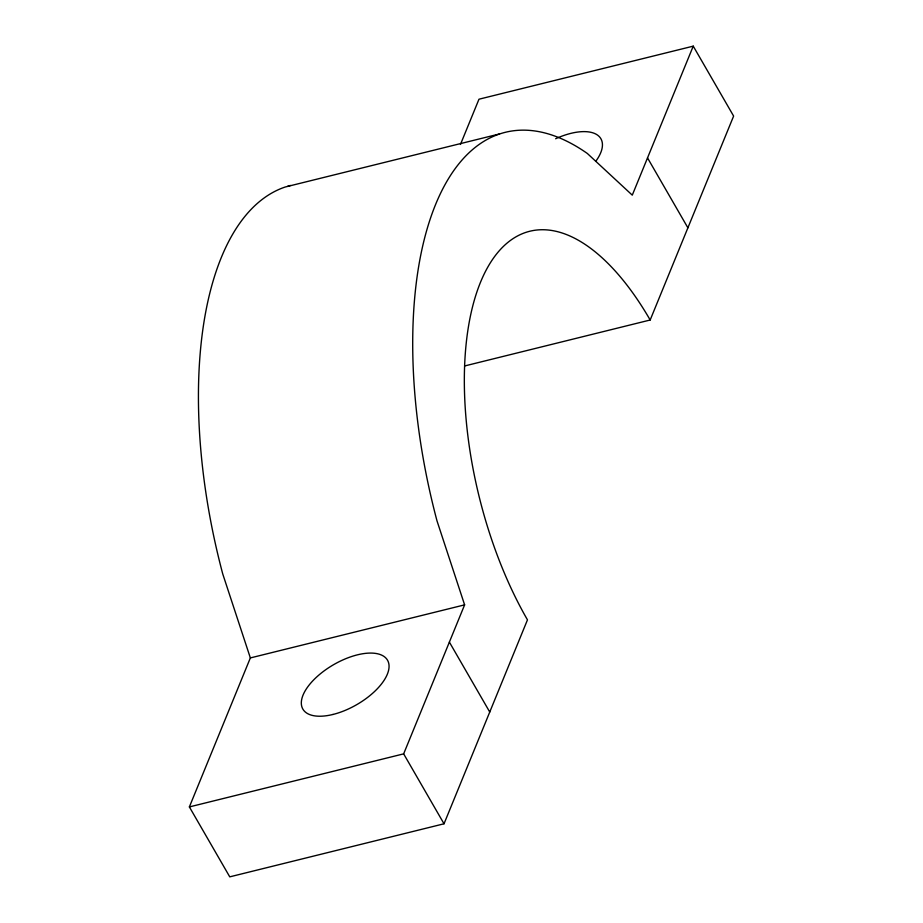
<?xml version="1.0" encoding="UTF-8"?>
<svg xmlns="http://www.w3.org/2000/svg" width="923" height="923" viewBox="0 0 923 923"><rect width="100%" height="100%" fill="white"/><g stroke="black" fill="none" stroke-linecap="round" stroke-linejoin="round"><path stroke-width="1.38" d="M460.462 144.45L478.979 99.211L693.242 46.15L733.623 116.079L650.173 320.004A245.853 112.883 76.1 0 0 480.491 282.288A245.853 112.883 76.1 0 0 527.471 619.852L444.021 823.789L229.758 876.85L189.377 806.921L250.352 657.926L222.743 573.956A347.856 159.725 76.1 0 1 285.207 187.011L499.481 133.95M444.021 823.789L403.651 753.86L464.615 604.865L437.006 520.895A347.856 159.725 76.1 0 1 587.351 153.483L632.278 195.145L693.242 46.15M465.123 365.843L650.173 320.004M250.352 657.926L464.615 604.865M189.377 806.921L403.651 753.86M647.519 157.891L687.889 227.819M449.374 642.108L489.755 712.037M287.849 186.181A347.856 159.725 76.1 0 1 290.514 185.454M555.634 138.75A48.861 23.087 -30 0 1 596.039 134.17A48.861 23.087 -30 0 1 596.12 160.821M333.007 714.448A48.861 23.087 -30 0 0 387.787 660.718A48.861 23.087 -30 0 0 314.801 678.786A48.861 23.087 -30 0 0 333.007 714.448"/></g></svg>
